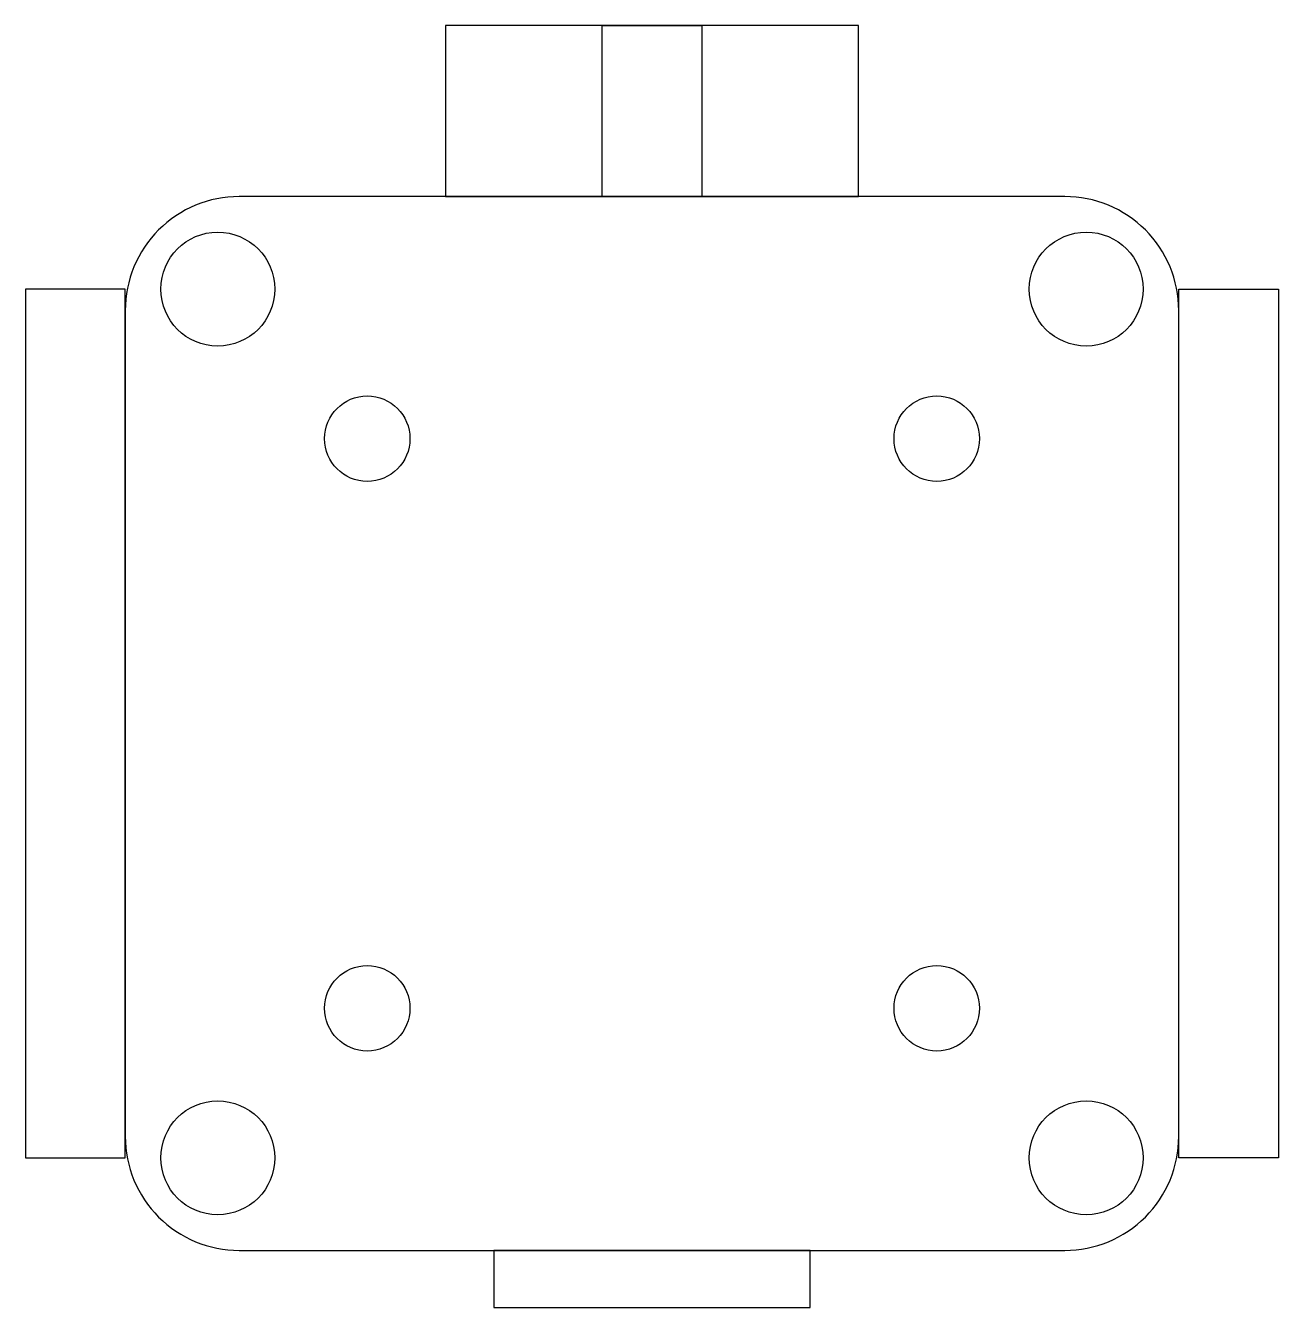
# Model space of a CAD drawing. Header units: millimetres. Extents: x -22 to 22, y -20.5 to 24.5.
import ezdxf

# ---------------------------------------------------------------- set-up
doc = ezdxf.new("R2010")
doc.units = ezdxf.units.MM
doc.layers.get('0').update_dxf_attribs({"linetype": 'CONTINUOUS'})

msp = doc.modelspace()

# ---------------------------------------------------------------- linework, layer by layer
for points in [[(-7.25, 18.5), (7.25, 18.5), (7.25, 24.5), (-7.25, 24.5)], [(-1.75, 24.5), (1.75, 24.5), (1.75, 18.5), (-1.75, 18.5)], [(-18.5, 15.25), (-22, 15.25), (-22, -15.25), (-18.5, -15.25)], [(18.5, 15.25), (22, 15.25), (22, -15.25), (18.5, -15.25)], [(-5.55, -20.5), (5.55, -20.5), (5.55, -18.5), (-5.55, -18.5)]]:
    msp.add_lwpolyline(points, close=True)
msp.add_lwpolyline([(14.5, 18.5), (-14.5, 18.5, 0.414214), (-18.5, 14.5), (-18.5, -14.5, 0.414214), (-14.5, -18.5), (14.5, -18.5, 0.414214), (18.5, -14.5), (18.5, 14.5, 0.414214)], format="xyb", close=True)
for centre, radius in [((-15.25, 15.25), 2), ((15.25, 15.25), 2), ((-10, 10), 1.5), ((10, 10), 1.5), ((-10, -10), 1.5), ((10, -10), 1.5), ((-15.25, -15.25), 2), ((15.25, -15.25), 2)]:
    msp.add_circle(centre, radius)

doc.saveas('drawing.dxf')
